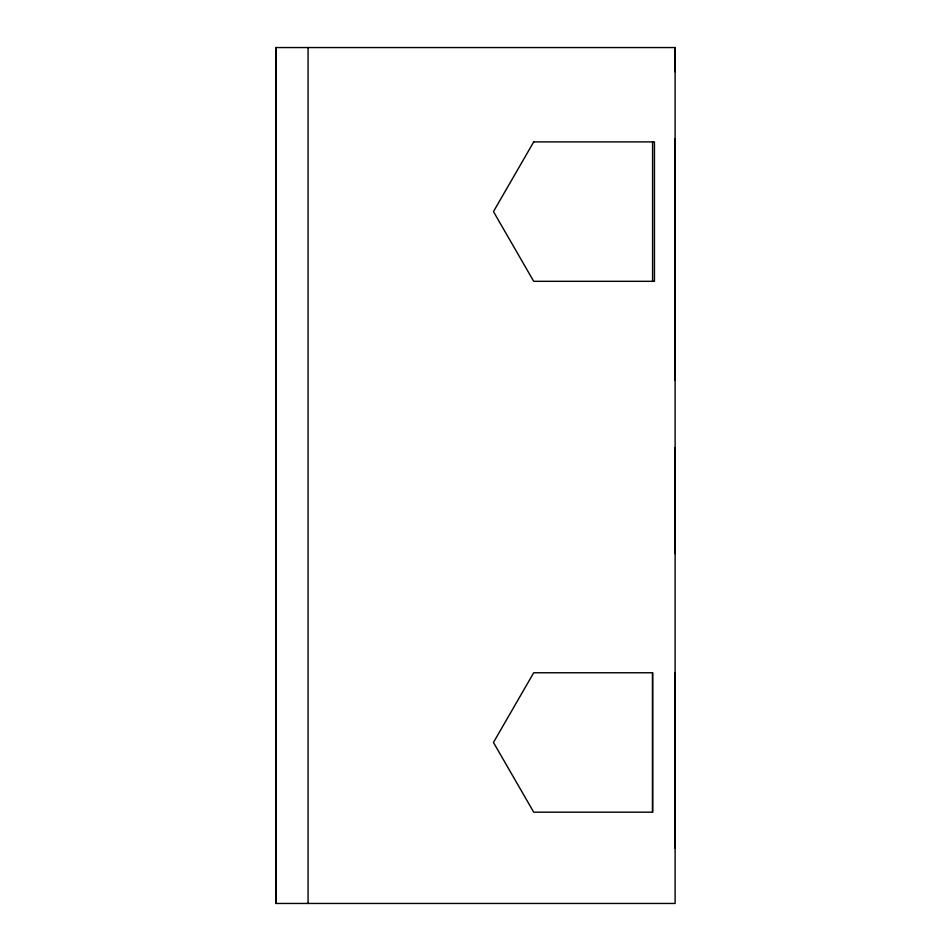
<?xml version="1.0" encoding="UTF-8"?>
<svg xmlns="http://www.w3.org/2000/svg" width="951" height="951" viewBox="0 0 951 951"><rect width="100%" height="100%" fill="white"/><g stroke="black" fill="none" stroke-linecap="round" stroke-linejoin="round"><path stroke-width="1.43" d="M275.897 249.447L275.921 237.381L275.909 285.669L275.897 273.603M275.921 677.397L275.909 665.331L275.921 713.619L275.897 701.553M652.576 812.178L652.576 672.761L533.701 672.761L493.462 742.469L533.713 812.178L652.576 812.178L652.576 672.761M675.115 47.55L675.115 903.45L275.885 903.45L275.885 47.55L675.115 47.55L675.115 71.694M275.909 237.381L275.921 240.615M275.909 665.331L275.921 666.152M675.115 138.846L675.115 380.317M675.115 447.79L675.115 553.577M675.115 672.761L675.115 848.102M652.576 141.901L652.576 281.318M308.076 47.55L308.076 903.45M275.945 47.55L275.933 903.45M533.713 141.901L493.462 211.609L533.713 281.318L654.443 281.318L654.443 141.901L533.713 141.901"/></g></svg>
